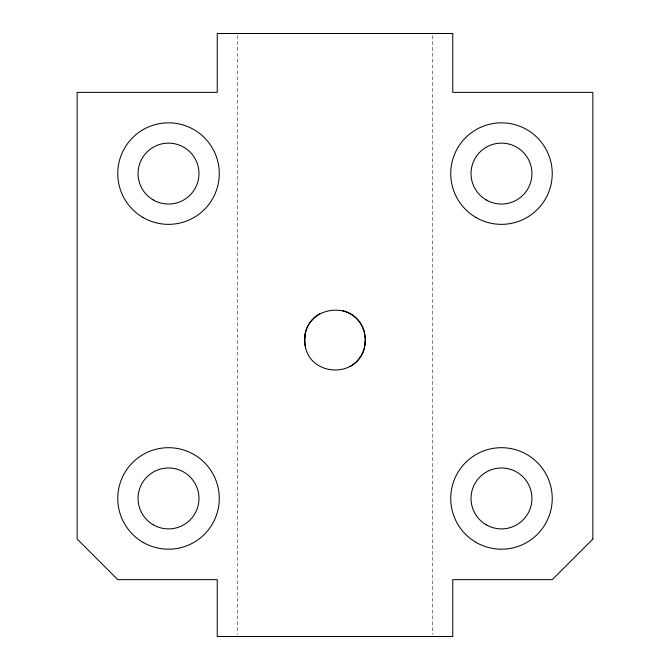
<?xml version="1.0" encoding="UTF-8"?>
<svg xmlns="http://www.w3.org/2000/svg" width="670" height="670" viewBox="0 0 670 670"><rect width="100%" height="100%" fill="white"/><g stroke="black" fill="none" stroke-linecap="round" stroke-linejoin="round"><path stroke-width="0.5" stroke-dasharray="3.35 2.51" d="M432.452 35.594L432.452 634.406M237.548 35.594L237.548 634.406"/><path stroke-width="1" d="M305.587 347.956C295.931 303.719 363.324 294.85 365.452 340.075C363.952 383.165 299.322 378.064 305.185 335.209M364.815 344.941L365.284 340.075L364.413 332.194A30.451 30.451 0 0 0 342.881 310.662M304.716 340.075L304.548 340.075A30.451 30.451 0 0 1 319.774 313.702M365.452 340.075L364.413 347.956A30.451 30.451 0 0 1 350.226 366.448M592.85 539.048L552.239 579.65L452.761 579.65L452.761 636.5L217.239 636.5L217.239 579.65L117.761 579.65L77.151 539.048L77.151 92.376L217.239 92.376L217.239 33.5L452.761 33.5L452.761 92.376L592.85 92.376L592.85 539.048M486.261 524.811A30.451 30.451 0 0 0 531.938 498.438A30.451 30.451 0 0 0 486.261 472.065A30.451 30.451 0 0 0 486.261 524.811M486.261 199.962A30.451 30.451 0 0 0 531.938 173.589A30.451 30.451 0 0 0 486.261 147.216A30.451 30.451 0 0 0 486.261 199.962M153.288 524.811A30.451 30.451 0 0 0 198.973 498.438A30.451 30.451 0 0 0 153.288 472.065A30.451 30.451 0 0 0 153.288 524.811M476.102 542.399A50.761 50.761 0 0 0 552.239 498.438A50.761 50.761 0 0 0 476.102 454.486A50.761 50.761 0 0 0 476.102 542.399M143.137 542.399A50.761 50.761 0 0 0 219.274 498.438A50.761 50.761 0 0 0 143.137 454.486A50.761 50.761 0 0 0 143.137 542.399M153.288 199.962A30.451 30.451 0 0 0 198.973 173.589A30.451 30.451 0 0 0 153.288 147.216A30.451 30.451 0 0 0 153.288 199.962M143.137 217.549A50.761 50.761 0 0 0 219.274 173.589A50.761 50.761 0 0 0 143.137 129.637A50.761 50.761 0 0 0 143.137 217.549M476.102 217.549A50.761 50.761 0 0 0 552.239 173.589A50.761 50.761 0 0 0 476.102 129.637A50.761 50.761 0 0 0 476.102 217.549"/></g></svg>
